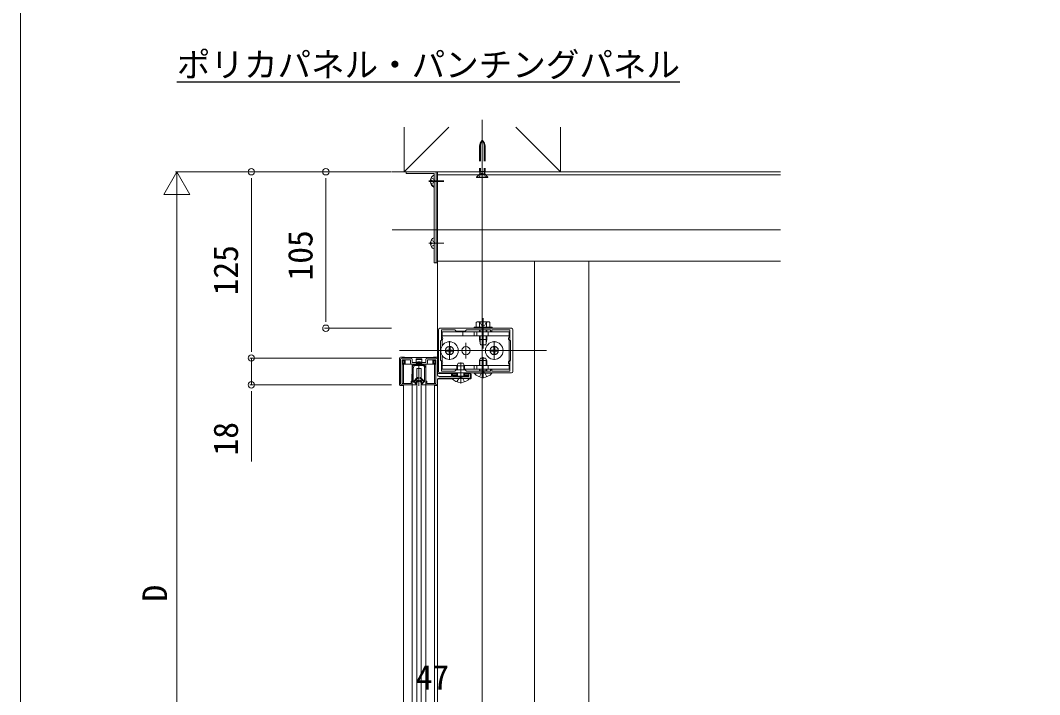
# Model space of a CAD drawing. Units: millimetres, scale not verified. Extents: x -990 to 990, y -1598 to 1604.
# Drawn here: x -990 to -306, y -1096 to -643 of the extents above; entities that cross this region are included whole.
import ezdxf
from ezdxf.enums import TextEntityAlignment as Align

# ---------------------------------------------------------------- set-up
doc = ezdxf.new("R2010")
doc.units = ezdxf.units.MM
doc.header["$LTSCALE"] = 8
for name, pattern in [('CHAIN2', [12, 9, -1, 1, -1]), ('DASHED1', [1.8, 1.2, -0.6]), ('DASHED3', [4, 3, -1])]:
    doc.linetypes.add(name, pattern=pattern)
for name, color, linetype, lineweight in [('0-0_0', 7, 'Continuous', 9), ('0-2_YKK_ZWAK', 4, 'Continuous', 9), ('0-3_YKK_11', 2, 'Continuous', 9), ('0-4_YKK_12', 3, 'Continuous', 9), ('0-5_YKK_13', 6, 'Continuous', 9), ('0-6_YKK_D', 7, 'Continuous', 9)]:
    doc.layers.add(name, color=color, linetype=linetype, lineweight=lineweight)
doc.layers.add('0-1_USER1', color=3, linetype='Continuous')
doc.styles.add('ＭＳ ゴシック', font='')
doc.styles.get('ＭＳ ゴシック').set_extended_font_data('MS Gothic')

msp = doc.modelspace()

# ---------------------------------------------------------------- linework, layer by layer
at = {"layer": '0-0_0'}
msp.add_lwpolyline([(990, -1597.8), (-990, -1597.8), (-990, 1522.2)], dxfattribs=at)
at = {"layer": '0-2_YKK_ZWAK', "linetype": 'CHAIN2'}
for p, q in [((-680, -721.888), (-680, -749.996)), ((-715.8, -750.687), (-705.8, -750.687)), ((-715.8, -751.187), (-705.8, -751.187)), ((-715.8, -792.687), (-705.8, -792.687)), ((-679.5, -842.887), (-679.5, -863.387)), ((-679.5, -858.987), (-679.5, -848.987)), ((-702, -858.387), (-702, -870.987)), ((-702, -869.987), (-702, -859.387)), ((-691, -869.987), (-691, -859.387)), ((-672, -858.387), (-672, -870.987)), ((-672, -869.987), (-672, -859.387)), ((-660.8, -864.687), (-710, -864.687)), ((-708.3, -864.687), (-695.7, -864.687)), ((-678.3, -864.687), (-665.7, -864.687)), ((-722.5, -873.387), (-722.5, -888.287)), ((-694.5, -886.687), (-694.5, -872.687)), ((-679.5, -883.187), (-679.5, -869.187)), ((-679.5, -870.387), (-679.5, -880.387))]:
    msp.add_line(p, q, dxfattribs=at)
at = {"layer": '0-2_YKK_ZWAK', "linetype": 'DASHED1'}
for p, q in [((-681.9, -727.867), (-681.9, -744.449)), ((-681.325, -727.867), (-681.325, -744.449)), ((-678.675, -727.867), (-678.675, -744.449)), ((-678.1, -727.867), (-678.1, -744.449)), ((-681.9, -744.449), (-678.1, -744.449)), ((-681.686, -745.638), (-681.9, -744.449)), ((-681.325, -744.449), (-681.697, -745.969)), ((-678.675, -744.449), (-678.303, -745.969)), ((-678.314, -745.638), (-678.1, -744.449)), ((-681.145, -746.27), (-682.25, -748.487)), ((-678.388, -746.049), (-681.612, -746.049)), ((-681.145, -746.27), (-680, -745.662)), ((-678.855, -746.27), (-680, -745.662)), ((-678.855, -746.27), (-677.75, -748.487))]:
    msp.add_line(p, q, dxfattribs=at)
at = {"layer": '0-2_YKK_ZWAK'}
for p, q in [((-731, -744.987), (-731, -745.587)), ((-711.3, -744.687), (-730.7, -744.687)), ((-711, -805.387), (-711, -744.987)), ((-730.7, -745.887), (-712.6, -745.887)), ((-714.778, -750.262), (-713.9, -750.262)), ((-714.778, -751.612), (-714.697, -751.612)), ((-712.3, -746.187), (-712.3, -805.387)), ((-712.3, -747.091), (-712.3, -754.282)), ((-712.3, -747.591), (-712.3, -754.782)), ((-681.908, -746.345), (-683.8, -748.237)), ((-683.8, -748.237), (-676.2, -748.237)), ((-678.092, -746.345), (-676.2, -748.237)), ((-676.2, -748.487), (-676.2, -748.237)), ((-714.778, -792.262), (-713.9, -792.262)), ((-712.3, -789.091), (-712.3, -796.282)), ((-712, -805.687), (-711.3, -805.687)), ((-683.5, -845.387), (-684.119, -845.744)), ((-684.119, -848.887), (-684.119, -845.744)), ((-675.5, -845.387), (-683.5, -845.387)), ((-681.809, -848.887), (-681.809, -845.744)), ((-677.191, -848.887), (-677.191, -845.744)), ((-675.5, -845.387), (-674.881, -845.744)), ((-674.881, -848.887), (-674.881, -845.744)), ((-662, -852.187), (-707, -852.187)), ((-707, -852.187), (-707, -855.821)), ((-707, -854.687), (-662, -854.687)), ((-693, -852.187), (-693, -854.687)), ((-685.366, -852.187), (-685.366, -854.687)), ((-674.881, -848.887), (-684.119, -848.887)), ((-683.634, -852.187), (-683.634, -854.687)), ((-677, -848.887), (-682, -848.887)), ((-682, -850.787), (-682, -852.187)), ((-682, -854.687), (-682, -857.287)), ((-681.514, -852.187), (-681.514, -850.787)), ((-681.514, -859.619), (-681.514, -854.687)), ((-677.486, -852.187), (-677.486, -850.787)), ((-677.486, -859.619), (-677.486, -854.687)), ((-677, -852.187), (-677, -850.787)), ((-677, -857.287), (-677, -854.687)), ((-676, -852.187), (-676, -854.687)), ((-662, -852.187), (-662, -855.821)), ((-707, -857.553), (-707, -861.56)), ((-682, -857.287), (-677, -857.287)), ((-681.25, -860.887), (-682, -857.287)), ((-681.25, -860.887), (-677.75, -860.887)), ((-677.75, -860.887), (-677, -857.287)), ((-662, -857.553), (-662, -871.821)), ((-707, -867.813), (-707, -871.821)), ((-704.5, -864.337), (-704.5, -865.037)), ((-702.85, -864.337), (-704.5, -864.337)), ((-702.85, -865.037), (-704.5, -865.037)), ((-701.65, -862.187), (-702.35, -862.187)), ((-702.35, -862.187), (-702.35, -863.837)), ((-702.35, -865.537), (-702.35, -867.187)), ((-701.65, -867.187), (-702.35, -867.187)), ((-701.65, -862.187), (-701.65, -863.837)), ((-701.65, -865.537), (-701.65, -867.187)), ((-699.5, -864.337), (-701.15, -864.337)), ((-699.5, -865.037), (-701.15, -865.037)), ((-699.5, -864.337), (-699.5, -865.037)), ((-674.5, -864.337), (-674.5, -865.037)), ((-672.85, -864.337), (-674.5, -864.337)), ((-672.85, -865.037), (-674.5, -865.037)), ((-671.65, -862.187), (-672.35, -862.187)), ((-672.35, -862.187), (-672.35, -863.837)), ((-672.35, -865.537), (-672.35, -867.187)), ((-671.65, -867.187), (-672.35, -867.187)), ((-671.65, -862.187), (-671.65, -863.837)), ((-671.65, -865.537), (-671.65, -867.187)), ((-669.5, -864.337), (-671.15, -864.337)), ((-669.5, -865.037), (-671.15, -865.037)), ((-669.5, -864.337), (-669.5, -865.037)), ((-735.5, -869.686), (-735.5, -887.688)), ((-732.213, -869.187), (-735.001, -869.187)), ((-733.7, -873.387), (-733.2, -873.387)), ((-733.2, -870.887), (-733.2, -871.387)), ((-733.2, -870.887), (-732.292, -870.887)), ((-733.2, -871.387), (-733.2, -873.387)), ((-732.318, -873.387), (-732.318, -871.387)), ((-732.292, -870.887), (-732.213, -870.887)), ((-732.292, -873.887), (-732.213, -873.887)), ((-732.213, -869.187), (-732.213, -869.687)), ((-732.204, -869.248), (-732.213, -869.187)), ((-732.213, -873.887), (-732.204, -873.887)), ((-732.204, -869.687), (-732.204, -869.248)), ((-732.204, -873.887), (-732.204, -870.887)), ((-731.704, -873.887), (-732.204, -873.887)), ((-731.704, -869.278), (-731.704, -869.687)), ((-713.296, -869.278), (-731.704, -869.278)), ((-731.704, -870.887), (-731.704, -873.887)), ((-726.083, -874.152), (-726.97, -875.927)), ((-726.268, -876.089), (-725.65, -874.852)), ((-725.815, -873.987), (-719.185, -873.987)), ((-719.618, -874.687), (-725.382, -874.687)), ((-724.5, -870.187), (-720.5, -870.187)), ((-724.5, -870.687), (-724.5, -870.187)), ((-724.5, -872.187), (-724.5, -873.187)), ((-720.5, -873.187), (-724.5, -873.187)), ((-720.5, -870.187), (-720.5, -870.687)), ((-720.5, -872.187), (-720.5, -870.687)), ((-720.5, -873.187), (-720.5, -872.187)), ((-718.732, -876.089), (-719.35, -874.852)), ((-718.917, -874.152), (-718.03, -875.927)), ((-713.296, -869.687), (-713.296, -869.278)), ((-713.296, -873.887), (-713.296, -870.887)), ((-712.796, -869.248), (-712.787, -869.187)), ((-712.796, -869.248), (-712.796, -869.687)), ((-712.796, -870.887), (-712.796, -873.887)), ((-712.796, -873.887), (-712.787, -873.887)), ((-712.787, -869.687), (-712.787, -869.187)), ((-710.499, -869.187), (-712.787, -869.187)), ((-712.708, -870.887), (-712.787, -870.887)), ((-712.708, -873.887), (-712.787, -873.887)), ((-711.8, -873.887), (-712.708, -873.887)), ((-712.682, -871.387), (-712.682, -873.387)), ((-711.8, -873.387), (-711.8, -871.387)), ((-711.3, -871.387), (-711.8, -871.387)), ((-711.3, -873.387), (-711.8, -873.387)), ((-711.8, -873.887), (-711.8, -873.387)), ((-711.3, -871.387), (-711.3, -873.387)), ((-710, -879.488), (-710, -869.686)), ((-707, -873.553), (-707, -877.187)), ((-707, -874.687), (-696.906, -874.687)), ((-697, -874.887), (-696.2, -873.187)), ((-697, -877.687), (-697, -874.887)), ((-697, -874.887), (-692, -874.887)), ((-696.567, -877.687), (-696.567, -873.966)), ((-696.2, -873.187), (-692.8, -873.187)), ((-692.8, -873.187), (-692, -874.887)), ((-692.433, -877.687), (-692.433, -873.966)), ((-692.094, -874.687), (-662, -874.687)), ((-692, -877.687), (-692, -874.887)), ((-685.366, -874.687), (-685.366, -877.187)), ((-683.634, -874.687), (-683.634, -877.187)), ((-682, -871.387), (-681.2, -869.687)), ((-682, -874.687), (-682, -871.387)), ((-682, -871.387), (-677, -871.387)), ((-681.567, -874.687), (-681.567, -870.466)), ((-681.2, -869.687), (-677.8, -869.687)), ((-677.8, -869.687), (-677, -871.387)), ((-677.433, -874.687), (-677.433, -870.466)), ((-677, -874.687), (-677, -871.387)), ((-676, -874.687), (-676, -877.187)), ((-662, -873.553), (-662, -877.187)), ((-727.2, -884.687), (-727.002, -876.054)), ((-726.3, -876.223), (-726.3, -885.392)), ((-724, -876.687), (-724, -1262.187)), ((-724, -876.687), (-721, -876.687)), ((-721, -876.687), (-721, -1262.187)), ((-718.7, -876.223), (-718.7, -885.392)), ((-717.8, -884.687), (-717.998, -876.054)), ((-709.501, -879.987), (-697, -879.987)), ((-707, -877.187), (-696.997, -877.187)), ((-697, -880.887), (-699.9, -880.887)), ((-699.9, -880.922), (-699.9, -880.887)), ((-699.9, -881.587), (-699.4, -881.587)), ((-697, -880.948), (-699.4, -880.948)), ((-699.4, -882.087), (-699.4, -881.587)), ((-699.4, -881.587), (-697, -881.587)), ((-697, -882.087), (-699.4, -882.087)), ((-697, -881.787), (-697, -879.687)), ((-697, -881.787), (-692, -881.787)), ((-697, -881.787), (-696.891, -882.087)), ((-696.567, -881.787), (-696.63, -882.087)), ((-696.567, -881.787), (-696.567, -879.687)), ((-692.433, -881.787), (-692.433, -879.687)), ((-692.433, -881.787), (-692.37, -882.087)), ((-692, -881.787), (-692.109, -882.087)), ((-692, -881.787), (-692, -879.687)), ((-692, -879.987), (-687.999, -879.987)), ((-689.1, -880.887), (-692, -880.887)), ((-692, -881.587), (-689.6, -881.587)), ((-689.6, -882.087), (-692, -882.087)), ((-691.997, -877.187), (-662, -877.187)), ((-689.6, -882.087), (-689.6, -881.587)), ((-689.1, -881.587), (-689.6, -881.587)), ((-689.1, -880.922), (-689.1, -880.887)), ((-687.5, -883.188), (-687.5, -880.486)), ((-673.6, -879.687), (-685.4, -879.687)), ((-685.4, -879.934), (-685.4, -879.687)), ((-685.4, -879.934), (-673.6, -879.934)), ((-682, -878.287), (-682, -877.187)), ((-682, -878.287), (-677, -878.287)), ((-682, -878.287), (-681.891, -878.587)), ((-681.567, -878.287), (-681.63, -878.587)), ((-681.567, -878.287), (-681.567, -877.187)), ((-677.433, -878.287), (-677.433, -877.187)), ((-677.433, -878.287), (-677.37, -878.587)), ((-677, -878.287), (-677.109, -878.587)), ((-677, -878.287), (-677, -877.187)), ((-673.6, -879.934), (-673.6, -879.687)), ((-735.001, -888.187), (-733, -888.187)), ((-727.2, -884.987), (-727.2, -884.687)), ((-727, -887.687), (-727, -885.187)), ((-727, -887.687), (-724.85, -887.687)), ((-726.3, -885.392), (-724.603, -887.089)), ((-723.627, -882.856), (-726.232, -885.46)), ((-723.273, -883.209), (-725.878, -885.813)), ((-723.427, -884.757), (-725.181, -886.51)), ((-724.828, -886.864), (-723.073, -885.11)), ((-720.172, -886.864), (-721.927, -885.11)), ((-721.727, -883.209), (-719.122, -885.813)), ((-721.573, -884.757), (-719.819, -886.51)), ((-721.373, -882.856), (-718.768, -885.46)), ((-718.7, -885.392), (-720.397, -887.089)), ((-718, -887.687), (-720.15, -887.687)), ((-718, -887.687), (-718, -885.187)), ((-717.8, -884.987), (-717.8, -884.687)), ((-712, -888.187), (-710.499, -888.187)), ((-710, -887.688), (-710, -884.186)), ((-709.501, -883.687), (-700.179, -883.687)), ((-688.6, -883.187), (-700.4, -883.187)), ((-700.4, -883.434), (-700.4, -883.187)), ((-700.4, -883.434), (-688.6, -883.434)), ((-688.821, -883.687), (-687.999, -883.687)), ((-688.6, -883.434), (-688.6, -883.187))]:
    msp.add_line(p, q, dxfattribs=at)
at = {"layer": '0-2_YKK_ZWAK', "linetype": 'DASHED3'}
for p, q in [((-714.266, -748.637), (-712.451, -749.542)), ((-714.266, -752.737), (-712.451, -751.832)), ((-711.842, -750.687), (-712.451, -749.542)), ((-711.842, -750.687), (-712.451, -751.832)), ((-714.266, -790.637), (-712.451, -791.542)), ((-711.842, -792.687), (-712.451, -791.542)), ((-711.842, -792.687), (-712.451, -793.832)), ((-714.266, -794.737), (-712.451, -793.832)), ((-682, -882.269), (-680.645, -879.552)), ((-679.5, -878.943), (-680.645, -879.552)), ((-679.5, -878.943), (-678.355, -879.552)), ((-677, -882.269), (-678.355, -879.552)), ((-697, -885.769), (-695.645, -883.052)), ((-694.5, -882.443), (-695.645, -883.052)), ((-694.5, -882.443), (-693.355, -883.052)), ((-692, -885.769), (-693.355, -883.052))]:
    msp.add_line(p, q, dxfattribs=at)
at = {"layer": '0-2_YKK_ZWAK'}
for points in [[(-711, -744.687), (-711, -805.687), (-710, -805.687), (-710, -744.687)], [(-685.5, -849.687), (-673.5, -849.687), (-673.5, -848.887), (-685.5, -848.887)], [(-733.2, -873.387), (-732.318, -873.387), (-732.292, -873.887), (-733.2, -873.887)], [(-711.8, -870.887), (-711.8, -871.387), (-712.682, -871.387), (-712.708, -870.887)]]:
    msp.add_lwpolyline(points, close=True, dxfattribs=at)
for points in [[(-714.778, -751.112), (-713.9, -751.112), (-713.9, -750.262)], [(-683.8, -748.237), (-683.8, -748.487), (-676.2, -748.487)], [(-714.778, -793.112), (-713.9, -793.112), (-713.9, -792.262)], [(-733.7, -873.387), (-733.7, -871.387), (-733.2, -871.387)], [(-732.292, -870.887), (-732.318, -871.387), (-733.2, -871.387)], [(-731.704, -873.887), (-713.296, -873.887), (-712.796, -873.887)], [(-724.5, -872.187), (-724.5, -870.687), (-720.5, -870.687)], [(-712.708, -873.887), (-712.682, -873.387), (-711.8, -873.387)], [(-699.9, -881.587), (-699.9, -880.922), (-699.4, -880.948), (-699.4, -881.587)], [(-689.6, -881.587), (-689.6, -880.948), (-692, -880.948)], [(-689.6, -880.948), (-689.1, -880.922), (-689.1, -881.587)]]:
    msp.add_lwpolyline(points, dxfattribs=at)
at = {"layer": '0-2_YKK_ZWAK', "linetype": 'DASHED3'}
for points in [[(-681.7, -845.387), (-680.65, -847.539), (-679.5, -848.151)], [(-677.3, -845.387), (-678.35, -847.539), (-679.5, -848.151)]]:
    msp.add_lwpolyline(points, dxfattribs=at)
at = {"layer": '0-2_YKK_ZWAK'}
for centre, radius in [((-702, -864.687), 5.9), ((-672, -864.687), 5.9), ((-691, -864.687), 2.75)]:
    msp.add_circle(centre, radius, dxfattribs=at)
at = {"layer": '0-2_YKK_ZWAK', "linetype": 'DASHED3'}
for centre in [(-702, -864.687), (-672, -864.687)]:
    msp.add_circle(centre, 2.75, dxfattribs=at)
at = {"layer": '0-2_YKK_ZWAK', "linetype": 'DASHED1'}
for centre, radius, start, end in [((-675.9, -727.867), 6, 133.10467, 180), ((-673.421, -727.867), 7.904, 146.3423, 180), ((-684.1, -727.867), 6, 0, 46.89533), ((-686.579, -727.867), 7.904, 0, 33.6577), ((-682.474, -745.779), 0.8, 315, 10.18663), ((-677.526, -745.779), 0.8, 169.81337, 225)]:
    msp.add_arc(centre, radius, start, end, dxfattribs=at)
at = {"layer": '0-2_YKK_ZWAK'}
for centre, radius, start, end in [((-730.7, -744.987), 0.3, 90, 180), ((-711.3, -744.987), 0.3, 0, 90), ((-730.7, -745.587), 0.3, 180, 270), ((-710.6, -750.687), 4.2, 117.28096, 174.19227), ((-710.6, -750.687), 4.2, 185.80773, 242.71904), ((-710.6, -751.187), 4.2, 185.80773, 242.71904), ((-712.6, -746.187), 0.3, 0, 90), ((-712.454, -747.091), 0.154, 0, 117.28096), ((-712.454, -754.282), 0.154, 242.71904, 0), ((-712.454, -754.782), 0.154, 242.71904, 0), ((-710.6, -792.687), 4.2, 117.28096, 174.19227), ((-710.6, -792.687), 4.2, 185.80773, 242.71904), ((-712.454, -789.091), 0.154, 0, 117.28096), ((-712.454, -796.282), 0.154, 242.71904, 0), ((-712, -805.387), 0.3, 180, 270), ((-711.3, -805.387), 0.3, 270, 0), ((-682.964, -847.431), 2.045, 55.61575, 124.38425), ((-679.5, -853.029), 7.643, 72.41205, 107.58795), ((-676.036, -847.431), 2.045, 55.61575, 124.38425), ((-707.5, -856.687), 1, 300, 60), ((-661.5, -856.687), 1, 120, 240), ((-702.85, -863.837), 0.5, 270, 0), ((-702.85, -865.537), 0.5, 0, 90), ((-701.15, -863.837), 0.5, 180, 270), ((-701.15, -865.537), 0.5, 90, 180), ((-672.85, -863.837), 0.5, 270, 0), ((-672.85, -865.537), 0.5, 0, 90), ((-671.15, -863.837), 0.5, 180, 270), ((-671.15, -865.537), 0.5, 90, 180), ((-733.2, -871.387), 0.5, 90, 180), ((-733.2, -873.387), 0.5, 180, 270), ((-725.815, -874.287), 0.3, 90, 153.43494), ((-725.382, -874.987), 0.3, 90, 153.43494), ((-719.618, -874.987), 0.3, 26.56506, 90), ((-719.185, -874.287), 0.3, 26.56506, 90), ((-711.8, -871.387), 0.5, 0, 90), ((-711.8, -873.387), 0.5, 270, 0), ((-707.5, -872.687), 1, 300, 60), ((-661.5, -872.687), 1, 120, 240), ((-726.702, -876.061), 0.3, 153.43494, 178.68309), ((-726, -876.223), 0.3, 153.43494, 180), ((-719, -876.223), 0.3, 0, 26.56506), ((-718.298, -876.061), 0.3, 1.31691, 26.56506), ((-699.4, -881.587), 0.5, 180, 270), ((-689.6, -881.587), 0.5, 270, 0), ((-679.5, -874.987), 7.7, 219.98312, 320.01688), ((-727, -884.987), 0.2, 180, 270), ((-724.85, -887.337), 0.35, 270, 45), ((-723.45, -883.032), 0.25, 314.99236, 134.99236), ((-723.25, -884.933), 0.25, 314.99236, 134.99236), ((-721.75, -884.933), 0.25, 45.00764, 225.00764), ((-721.55, -883.032), 0.25, 45.00764, 225.00764), ((-720.15, -887.337), 0.35, 135, 270), ((-718, -884.987), 0.2, 270, 0), ((-694.5, -878.487), 7.7, 219.98312, 320.01688)]:
    msp.add_arc(centre, radius, start, end, dxfattribs=at)
for centre, major_axis, ratio, start_param, end_param in [((-734.999, -869.688), (0.355, -0.355), 0.99628, 2.358058, 3.9251274), ((-731.704, -869.248), (-0.5, 0), 0.061163, 0.0087266, 1.5707963), ((-722.5, -873.187), (-2, 0), 0.5, 3.1415927, 6.2831853), ((-713.296, -869.248), (-0.5, 0), 0.061163, 1.5707963, 3.132866), ((-710.501, -869.688), (-0.355, -0.355), 0.99628, 2.358058, 3.9251274), ((-709.499, -879.486), (-0.355, -0.355), 0.99628, 5.4996506, 7.06672), ((-688.001, -880.488), (-0.355, -0.355), 0.99628, 2.358058, 3.9251274), ((-734.999, -887.686), (0.355, 0.355), 0.99628, 2.358058, 3.9251274), ((-710.501, -887.686), (-0.355, 0.355), 0.99628, 2.358058, 3.9251274), ((-709.499, -884.188), (-0.355, 0.355), 0.99628, 5.4996506, 7.06672), ((-688.001, -883.186), (-0.355, 0.355), 0.99628, 2.358058, 3.9251274)]:
    msp.add_ellipse(centre, major_axis=major_axis, ratio=ratio, start_param=start_param, end_param=end_param, dxfattribs=at)
at = {"layer": '0-3_YKK_11'}
for p, q in [((-680, -709.687), (-680, -1335.187)), ((-710, -744.687), (-710, -804.687)), ((-710, -744.687), (-480, -744.687)), ((-710, -746.687), (-480, -746.687)), ((-710, -804.687), (-710, -881.087)), ((-710, -804.687), (-480, -804.687)), ((-645, -804.687), (-645, -1249.687)), ((-608.5, -804.687), (-608.5, -1149.687)), ((-735.5, -864.687), (-637.003, -864.687)), ((-733, -873.887), (-733, -886.687)), ((-733, -873.887), (-712, -873.887)), ((-727, -873.887), (-727, -1264.987)), ((-718, -873.887), (-718, -1264.987)), ((-712, -873.887), (-712, -886.687)), ((-733, -887.687), (-733, -1251.187)), ((-712, -887.687), (-712, -1251.187)), ((-710, -884.187), (-710, -1254.687))]:
    msp.add_line(p, q, dxfattribs=at)
at = {"layer": '0-4_YKK_12'}
for p, q in [((-732.5, -714.687), (-732.5, -744.687)), ((-657.5, -714.687), (-627.5, -744.687)), ((-627.5, -714.687), (-627.5, -744.687)), ((-480, -744.687), (-740.5, -744.687)), ((-480, -783.687), (-740.5, -783.687))]:
    msp.add_line(p, q, dxfattribs=at)
msp.add_lwpolyline([(-702.5, -714.687), (-732.5, -744.687), (-627.5, -744.687)], dxfattribs=at)
at = {"layer": '0-5_YKK_13'}
for p, q in [((-885, -744.687), (-893.75, -759.842)), ((-741, -744.687), (-886, -744.687)), ((-885, -744.687), (-876.25, -759.842)), ((-885, -744.687), (-885, -774.997)), ((-741, -744.687), (-836, -744.687)), ((-741, -744.687), (-786, -744.687)), ((-835, -748.937), (-835, -753.187)), ((-785, -748.937), (-785, -753.187)), ((-835, -753.187), (-835, -861.187)), ((-785, -841.187), (-785, -753.187)), ((-893.75, -759.842), (-876.25, -759.842)), ((-885, -762.187), (-885, -1292.187)), ((-785, -845.437), (-785, -841.187)), ((-835, -861.187), (-835, -852.687)), ((-741, -849.687), (-786, -849.687)), ((-835, -865.437), (-835, -861.187)), ((-835, -865.437), (-835, -861.187)), ((-741, -869.687), (-836, -869.687)), ((-741, -869.687), (-836, -869.687)), ((-835, -869.687), (-835, -887.687)), ((-741, -887.687), (-836, -887.687)), ((-835, -891.937), (-835, -896.187)), ((-835, -896.187), (-835, -939.087))]:
    msp.add_line(p, q, dxfattribs=at)
for centre, start, end in [((-835, -744.687), 90, 270), ((-835, -744.687), 270, 90), ((-785, -744.687), 90, 270), ((-785, -744.687), 270, 90), ((-785, -849.687), 90, 270), ((-785, -849.687), 270, 90), ((-835, -869.687), 90, 270), ((-835, -869.687), 90, 270), ((-835, -869.687), 270, 90), ((-835, -869.687), 270, 90), ((-835, -887.687), 90, 270), ((-835, -887.687), 270, 90)]:
    msp.add_arc(centre, 2.125, start, end, dxfattribs=at)
at = {"layer": '0-6_YKK_D'}
for p, q in [((-709.5, -850.687), (-709.5, -878.687)), ((-660.5, -849.687), (-708.5, -849.687)), ((-659.5, -878.687), (-659.5, -850.687)), ((-735, -886.687), (-735, -870.687)), ((-734, -869.687), (-728, -869.687)), ((-717.8, -873.887), (-727.2, -873.887)), ((-717, -869.687), (-711, -869.687)), ((-710, -870.687), (-710, -881.087)), ((-708.5, -879.687), (-660.5, -879.687)), ((-690.6, -878.587), (-674.5, -878.587)), ((-710, -884.187), (-710, -886.687)), ((-688, -883.187), (-709, -883.187))]:
    msp.add_line(p, q, dxfattribs=at)
msp.add_lwpolyline([(-690.6, -878.587), (-674.5, -878.587), (-674.5, -877.687), (-673.7, -877.687), (-673.7, -878.587), (-661.5, -878.587), (-661.5, -871.687), (-661, -871.187), (-661, -858.187), (-661.5, -857.687), (-661.5, -850.787), (-673.7, -850.787), (-673.7, -851.687), (-674.5, -851.687), (-674.5, -850.787), (-690.6, -850.787), (-691.5, -851.687), (-697.5, -851.687), (-698.4, -850.787), (-707.5, -850.787), (-707.5, -857.687), (-708, -858.187), (-708, -871.187), (-707.5, -871.687), (-707.5, -878.587), (-698.4, -878.587), (-697.5, -877.687), (-691.5, -877.687)], close=True, dxfattribs=at)
for points in [[(-728.2, -872.887), (-728.2, -870.887), (-733.8, -870.887), (-733.8, -886.687), (-727.8, -886.687), (-727.8, -885.187), (-727, -885.187), (-727, -887.687), (-734, -887.687)], [(-727, -870.687), (-727, -872.687), (-718, -872.687), (-718, -870.687)], [(-711, -887.687), (-718, -887.687), (-718, -885.187), (-717.2, -885.187), (-717.2, -886.687), (-711.2, -886.687), (-711.2, -870.887), (-716.8, -870.887), (-716.8, -872.887)], [(-709, -882.087), (-700.7, -882.087), (-700.7, -879.987), (-699.9, -879.987), (-699.9, -882.087), (-694.958, -882.087), (-694.775, -882.207), (-694.225, -882.207), (-694.042, -882.087), (-689.1, -882.087), (-689.1, -879.987), (-688, -879.987), (-688, -883.187)]]:
    msp.add_lwpolyline(points, dxfattribs=at)
for centre, start, end in [((-708.5, -850.687), 90.00001, 179.99999), ((-660.5, -850.687), 0.00001, 89.99999), ((-734, -870.687), 90.00001, 179.99999), ((-727.2, -872.887), 180.00001, 269.99999), ((-728, -870.687), 0.00001, 89.99999), ((-717, -870.687), 90.00001, 179.99999), ((-717.8, -872.887), 270.00001, 359.99999), ((-711, -870.687), 0.00001, 89.99999), ((-709, -881.087), 180.00001, 269.99999), ((-708.5, -878.687), 180.00001, 269.99999), ((-660.5, -878.687), 270.00001, 359.99999), ((-734, -886.687), 180.00001, 269.99999), ((-711, -886.687), 270.00001, 359.99999), ((-709, -884.187), 90.00001, 179.99999)]:
    msp.add_arc(centre, 1, start, end, dxfattribs=at)

# ---------------------------------------------------------------- texts
at = {"layer": '0-1_USER1', "style": 'ＭＳ ゴシック'}
msp.add_text('%%Uポリカパネル・パンチングパネル', height=16.5, dxfattribs=at).set_placement((-884.956, -685.932), align=Align.BOTTOM_LEFT)
at = {"layer": '0-5_YKK_13', "style": 'ＭＳ ゴシック'}
for s, p in [('105', (-789, -817.587)), ('125', (-839, -827.587)), ('18', (-839, -935.087)), ('D', (-886.6, -1033.187))]:
    msp.add_text(s, height=16.5, rotation=90, dxfattribs=at).set_placement(p, align=Align.BOTTOM_LEFT)
msp.add_text('47', height=16.5, dxfattribs=at).set_placement((-724.7, -1097.187), align=Align.BOTTOM_LEFT)

doc.saveas('drawing.dxf')
